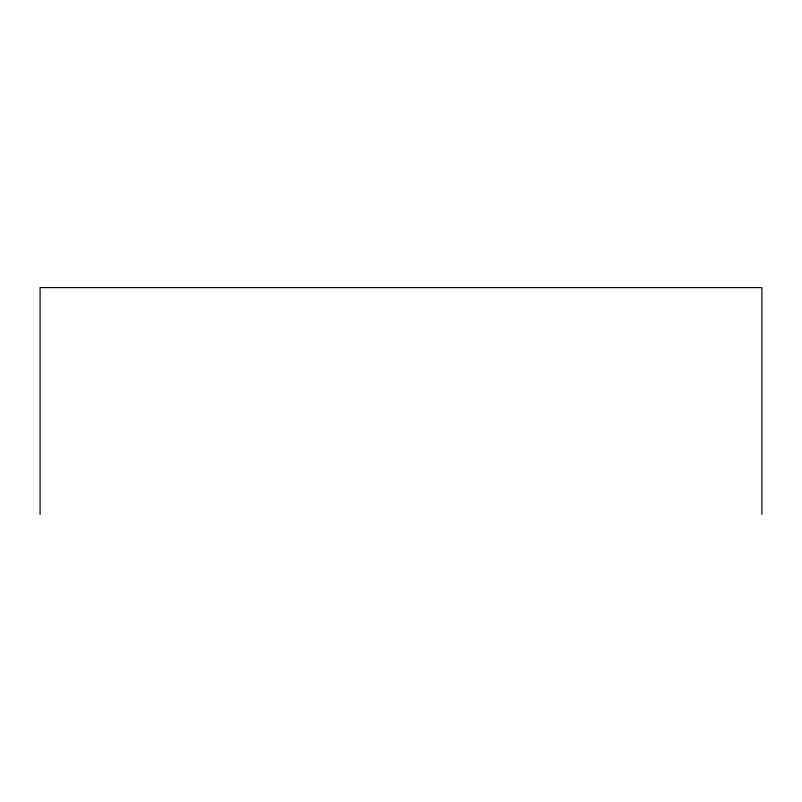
<?xml version="1.0" encoding="UTF-8"?>
<svg xmlns="http://www.w3.org/2000/svg" width="802" height="802" viewBox="0 0 802 802"><rect width="100%" height="100%" fill="white"/><g stroke="black" fill="none" stroke-linecap="round" stroke-linejoin="round"><path stroke-width="1.2" d="M761.9 514.413L761.9 287.587L40.1 287.587L40.1 514.413"/></g></svg>
